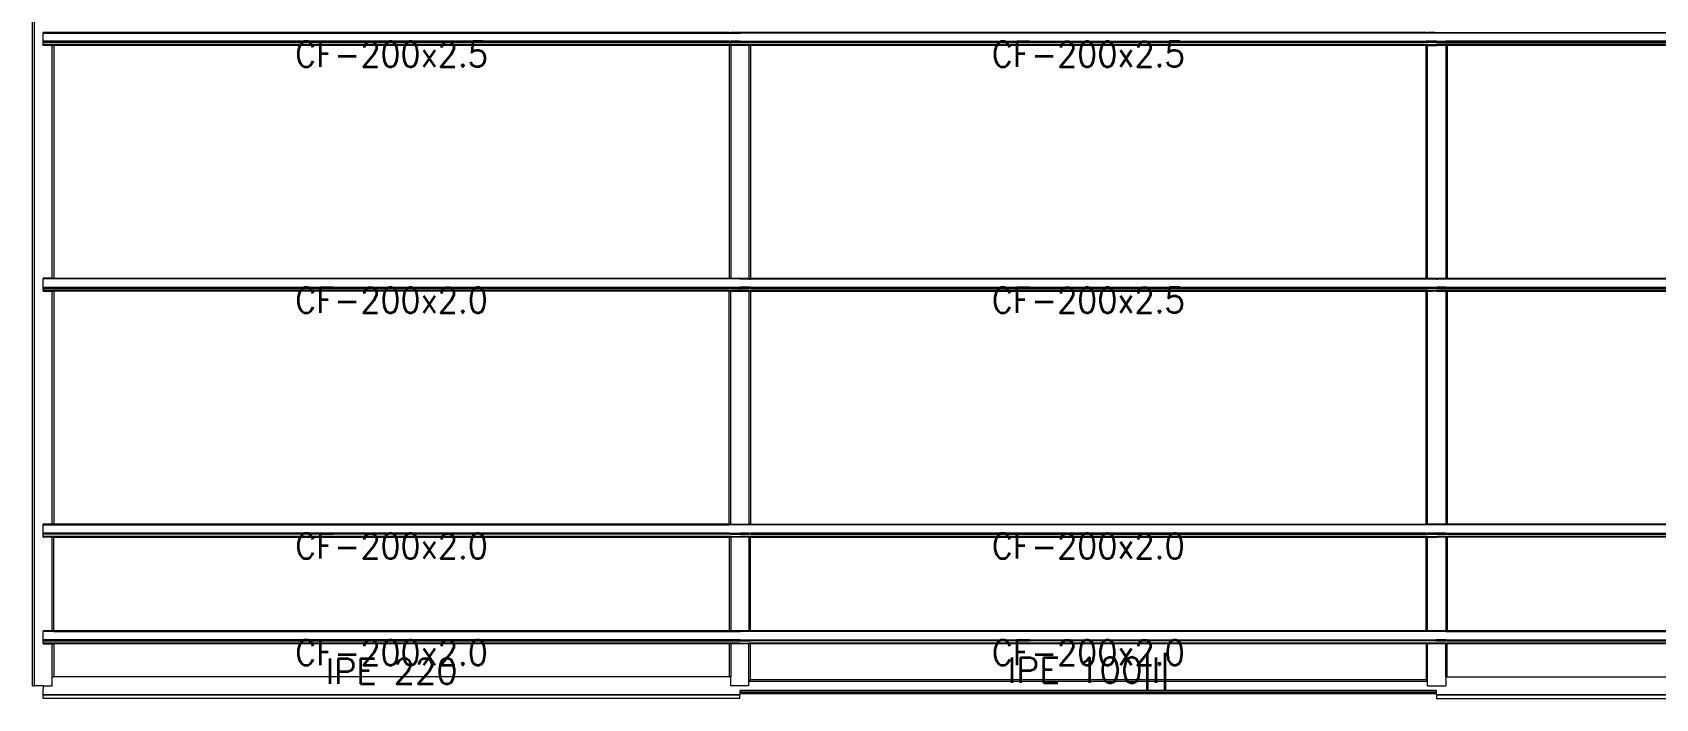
# Model space of a CAD drawing. Header units: millimetres. Extents: x 0 to 149, y -64 to 103.
# Drawn here: x 16.66 to 26.56, y 75.32 to 79.39 of the extents above; entities that cross this region are included whole.
import ezdxf
from ezdxf.enums import TextEntityAlignment as Align

# ---------------------------------------------------------------- set-up
doc = ezdxf.new("R2010")
doc.units = ezdxf.units.MM
doc.layers.add('BARRAS_DE_ACERO', color=7, linetype='Continuous', lineweight=9)
doc.layers.add('REFERENCIA_DE_LAS_BARRAS', color=2, linetype='Continuous', lineweight=9)
doc.styles.add('CYPETXT', font='romans__.ttf', dxfattribs={"height": 0.2})

msp = doc.modelspace()

# ---------------------------------------------------------------- linework, layer by layer
at = {"layer": 'BARRAS_DE_ACERO'}
for p, q in [((16.6598, 75.4017), (16.6598, 85.3521)), ((16.6698, 85.3521), (16.6698, 75.4017)), ((16.7248, 79.388), (16.7248, 79.3871)), ((16.7278, 79.388), (16.7248, 79.388)), ((16.7248, 79.3838), (16.7248, 79.3856)), ((20.9098, 79.3856), (16.7248, 79.3856)), ((16.7248, 79.334), (16.7248, 79.3838)), ((16.7248, 79.3838), (20.9098, 79.3838)), ((16.7248, 79.3321), (16.7248, 79.334)), ((20.9098, 79.334), (16.7248, 79.334)), ((20.9098, 79.3321), (16.7248, 79.3321)), ((16.7248, 79.3303), (16.7248, 79.3321)), ((16.7248, 79.3291), (16.7248, 79.3303)), ((20.9098, 79.3303), (16.7248, 79.3303)), ((16.7248, 79.3285), (16.7248, 79.3291)), ((16.7278, 79.3291), (16.7248, 79.3291)), ((16.7248, 79.327), (16.7248, 79.3285)), ((16.7248, 79.3285), (16.7278, 79.3285)), ((16.7248, 79.3142), (16.7248, 79.327)), ((16.7248, 79.327), (16.7278, 79.327)), ((16.7248, 79.3134), (16.7248, 79.3142)), ((16.7248, 79.3142), (16.7278, 79.3142)), ((16.7248, 79.3109), (16.7248, 79.3134)), ((17.6388, 79.3134), (16.7248, 79.3134)), ((16.7248, 79.3094), (16.7248, 79.3109)), ((16.7248, 79.3109), (20.9098, 79.3109)), ((16.7798, 79.3094), (16.7248, 79.3094)), ((16.7278, 79.388), (16.7798, 79.388)), ((20.9098, 79.3291), (16.7278, 79.3291)), ((16.7278, 79.3285), (20.9098, 79.3285)), ((20.9098, 79.327), (16.7278, 79.327)), ((25.1598, 79.3142), (16.7278, 79.3142)), ((20.9098, 79.388), (16.7798, 79.388)), ((16.7798, 77.8883), (16.7798, 79.3094)), ((16.7798, 79.3094), (16.7898, 79.3094)), ((25.1598, 79.3134), (17.6388, 79.3134)), ((20.9098, 79.388), (20.9198, 79.388)), ((20.9098, 79.3871), (20.9198, 79.3871)), ((20.9098, 79.3856), (20.9198, 79.3856)), ((20.9098, 79.3838), (20.9198, 79.3838)), ((20.9098, 79.334), (20.9198, 79.334)), ((20.9098, 79.3321), (20.9198, 79.3321)), ((20.9098, 79.3303), (20.9198, 79.3303)), ((20.9098, 79.3291), (20.9198, 79.3291)), ((20.9098, 79.3285), (20.9198, 79.3285)), ((20.9098, 79.327), (20.9198, 79.327)), ((25.1598, 79.3109), (20.9098, 79.3109)), ((20.9098, 79.3094), (20.9098, 77.8883)), ((20.9098, 79.3094), (20.9198, 79.3094)), ((20.9198, 79.388), (21.0204, 79.388)), ((20.9778, 79.3871), (20.9198, 79.3871)), ((20.9719, 79.3856), (20.9198, 79.3856)), ((20.9198, 79.3838), (20.9778, 79.3838)), ((20.9719, 79.334), (20.9198, 79.334)), ((20.9719, 79.3321), (20.9198, 79.3321)), ((20.9719, 79.3303), (20.9198, 79.3303)), ((20.9198, 79.3291), (20.9778, 79.3291)), ((20.9198, 79.3285), (21.0298, 79.3285)), ((25.1598, 79.327), (20.9198, 79.327)), ((20.9719, 79.3856), (20.9778, 79.3856)), ((20.9719, 79.334), (25.1598, 79.334)), ((20.9719, 79.3321), (25.1598, 79.3321)), ((20.9719, 79.3303), (25.1598, 79.3303)), ((25.1598, 79.3871), (20.9778, 79.3871)), ((25.1698, 79.3856), (20.9778, 79.3856)), ((25.2186, 79.3838), (20.9778, 79.3838)), ((25.1598, 79.3291), (20.9778, 79.3291)), ((21.0204, 79.388), (21.0298, 79.388)), ((25.1598, 79.388), (21.0298, 79.388)), ((25.1598, 79.3285), (21.0298, 79.3285)), ((21.0298, 79.3094), (21.0398, 79.3094)), ((25.1598, 79.388), (25.1616, 79.388)), ((25.1598, 79.3871), (25.1698, 79.3871)), ((25.2219, 79.334), (25.1598, 79.334)), ((25.1598, 79.3321), (25.1698, 79.3321)), ((25.1598, 79.3321), (25.1598, 79.3321)), ((25.1698, 79.3303), (25.1598, 79.3303)), ((25.1598, 79.3303), (25.1598, 79.3303)), ((25.1698, 79.3291), (25.1598, 79.3291)), ((25.1598, 79.3291), (25.1598, 79.3291)), ((25.1598, 79.3285), (25.1598, 79.3285)), ((25.1698, 79.3285), (25.1598, 79.3285)), ((25.1598, 79.327), (25.1598, 79.327)), ((25.1698, 79.327), (25.1598, 79.327)), ((25.1698, 79.3142), (25.1598, 79.3142)), ((25.2219, 79.3134), (25.1598, 79.3134)), ((25.1598, 79.3109), (25.1599, 79.3109)), ((25.1598, 77.8882), (25.1598, 79.3094)), ((25.1698, 79.3109), (25.1599, 79.3109)), ((25.1616, 79.388), (25.1698, 79.388)), ((25.2129, 79.388), (25.1698, 79.388)), ((25.1698, 79.3856), (29.4073, 79.3856)), ((25.1698, 79.3321), (25.1943, 79.3321)), ((25.1698, 79.3303), (25.1801, 79.3303)), ((25.1698, 79.3291), (25.2219, 79.3291)), ((25.1698, 79.3285), (25.2219, 79.3285)), ((25.2219, 79.327), (25.1698, 79.327)), ((25.1698, 79.3142), (25.2191, 79.3142)), ((25.1698, 79.3109), (25.2278, 79.3109)), ((25.1698, 79.3094), (25.2278, 79.3094)), ((25.2219, 79.3321), (25.1943, 79.3321)), ((25.2129, 79.388), (25.2704, 79.388)), ((29.4073, 79.3838), (25.2186, 79.3838)), ((25.2191, 79.3142), (25.2219, 79.3142)), ((25.2248, 79.334), (25.2219, 79.334)), ((25.2248, 79.3321), (25.2219, 79.3321)), ((25.2219, 79.3291), (25.2248, 79.3291)), ((25.2248, 79.3285), (25.2219, 79.3285)), ((25.2248, 79.327), (25.2219, 79.327)), ((25.2248, 79.3142), (25.2219, 79.3142)), ((25.2248, 79.3134), (25.2219, 79.3134)), ((25.2248, 79.334), (25.2798, 79.334)), ((25.2248, 79.3321), (25.2278, 79.3321)), ((25.2248, 79.3303), (25.2278, 79.3303)), ((25.2248, 79.3291), (25.2278, 79.3291)), ((25.2248, 79.3285), (25.2278, 79.3285)), ((25.2248, 79.327), (25.2278, 79.327)), ((25.2248, 79.3142), (25.2278, 79.3142)), ((25.2248, 79.3134), (25.2278, 79.3134)), ((25.2798, 79.3321), (25.2278, 79.3321)), ((25.2798, 79.3303), (25.2278, 79.3303)), ((25.2798, 79.3291), (25.2278, 79.3291)), ((25.2278, 79.3285), (25.2798, 79.3285)), ((25.2278, 79.327), (33.7258, 79.327)), ((25.239, 79.3142), (25.2278, 79.3142)), ((25.2367, 79.3134), (25.2278, 79.3134)), ((25.2278, 79.3109), (25.2798, 79.3109)), ((25.2798, 79.3094), (25.2278, 79.3094)), ((29.4562, 79.3134), (25.2367, 79.3134)), ((29.4073, 79.3142), (25.239, 79.3142)), ((29.4073, 79.334), (25.2798, 79.334)), ((25.2798, 79.3321), (25.2898, 79.3321)), ((25.2798, 79.3303), (25.2898, 79.3303)), ((25.2798, 79.3291), (25.2898, 79.3291)), ((25.2798, 79.3285), (25.2898, 79.3285)), ((29.4073, 79.3109), (25.2798, 79.3109)), ((25.2898, 79.3094), (25.2798, 79.3094)), ((29.4073, 79.3321), (25.2898, 79.3321)), ((29.4073, 79.3303), (25.2898, 79.3303)), ((29.4274, 79.3291), (25.2898, 79.3291)), ((29.4781, 79.3285), (25.2898, 79.3285)), ((16.7248, 77.8881), (16.7248, 77.8873)), ((16.7278, 77.8881), (16.7248, 77.8881)), ((16.7248, 77.8873), (16.7248, 77.8859)), ((16.7278, 77.8873), (16.7248, 77.8873)), ((16.7248, 77.8859), (16.7278, 77.8859)), ((16.7248, 77.8842), (16.7248, 77.8859)), ((16.7248, 77.8335), (16.7248, 77.8842)), ((16.7248, 77.8842), (16.7278, 77.8842)), ((16.7248, 77.8335), (16.7278, 77.8335)), ((16.7248, 77.8317), (16.7248, 77.8335)), ((16.7248, 77.8302), (16.7248, 77.8317)), ((16.7248, 77.8317), (16.7278, 77.8317)), ((16.7248, 77.8302), (16.7278, 77.8302)), ((16.7248, 77.8291), (16.7248, 77.8302)), ((16.7248, 77.8286), (16.7248, 77.8291)), ((16.7248, 77.8291), (16.7278, 77.8291)), ((16.7248, 77.827), (16.7248, 77.8286)), ((16.7248, 77.8286), (16.7278, 77.8286)), ((16.7248, 77.8136), (16.7248, 77.827)), ((16.7248, 77.827), (16.7278, 77.827)), ((16.7798, 77.8883), (16.7278, 77.8883)), ((16.7278, 77.8881), (20.9719, 77.8881)), ((16.7278, 77.8873), (16.7898, 77.8873)), ((20.9698, 77.8859), (16.7278, 77.8859)), ((20.9719, 77.8842), (16.7278, 77.8842)), ((16.7278, 77.8335), (20.9719, 77.8335)), ((16.7278, 77.8302), (20.9198, 77.8302)), ((16.7278, 77.8291), (20.9719, 77.8291)), ((16.7278, 77.8286), (17.7873, 77.8286)), ((16.7278, 77.827), (20.9098, 77.827)), ((16.7798, 77.8883), (16.7898, 77.8883)), ((16.7898, 77.8883), (20.9098, 77.8883)), ((16.7898, 77.8873), (20.9711, 77.8873)), ((17.7873, 77.8286), (20.9719, 77.8286)), ((20.9198, 77.827), (20.9098, 77.827)), ((20.9198, 77.8883), (20.9719, 77.8883)), ((20.9748, 77.8302), (20.9198, 77.8302)), ((20.9198, 77.827), (20.9719, 77.827)), ((20.9719, 77.8859), (20.9698, 77.8859)), ((20.9719, 77.8873), (20.9711, 77.8873)), ((20.9748, 77.8883), (20.9719, 77.8883)), ((20.9748, 77.8881), (20.9719, 77.8881)), ((20.9719, 77.8859), (20.9748, 77.8859)), ((20.9748, 77.8842), (20.9719, 77.8842)), ((20.9719, 77.8335), (20.9748, 77.8335)), ((20.9719, 77.8291), (20.9748, 77.8291)), ((20.9719, 77.8286), (20.9748, 77.8286)), ((20.9748, 77.827), (20.9719, 77.827)), ((21.0298, 77.8882), (20.9748, 77.8882)), ((20.9748, 77.8881), (20.9748, 77.888)), ((20.9748, 77.8873), (20.9748, 77.8871)), ((20.9748, 77.8871), (20.9748, 77.8859)), ((20.9748, 77.8871), (21.0298, 77.8871)), ((20.9748, 77.8859), (20.9748, 77.8856)), ((20.9748, 77.8838), (20.9748, 77.8842)), ((21.0298, 77.8838), (20.9748, 77.8838)), ((20.9748, 77.8335), (20.9748, 77.8321)), ((20.9748, 77.8303), (20.9748, 77.8317)), ((21.0298, 77.8303), (20.9748, 77.8303)), ((20.9748, 77.8302), (20.9748, 77.8303)), ((20.9748, 77.8291), (20.9748, 77.8302)), ((21.0298, 77.8291), (20.9748, 77.8291)), ((20.9748, 77.8291), (20.9748, 77.8286)), ((20.9748, 77.8291), (20.9748, 77.8291)), ((20.9748, 77.8285), (20.9749, 77.8285)), ((20.9748, 77.827), (21.0298, 77.827)), ((21.0298, 77.8871), (21.0398, 77.8871)), ((21.0298, 77.8856), (21.0398, 77.8856)), ((21.0298, 77.8838), (21.0398, 77.8838)), ((21.0398, 77.834), (21.0298, 77.834)), ((21.0298, 77.8321), (21.0398, 77.8321)), ((21.0298, 77.8303), (21.0398, 77.8303)), ((21.0298, 77.8291), (21.0398, 77.8291)), ((21.0298, 77.827), (21.0398, 77.827)), ((21.0398, 77.8882), (25.1598, 77.8882)), ((25.2129, 77.888), (21.0398, 77.888)), ((21.0398, 77.8871), (25.2278, 77.8871)), ((21.0398, 77.8856), (25.2278, 77.8856)), ((25.2219, 77.8838), (21.0398, 77.8838)), ((21.0398, 77.834), (25.2219, 77.834)), ((22.8968, 77.8321), (21.0398, 77.8321)), ((21.0398, 77.8303), (25.1709, 77.8303)), ((25.2054, 77.8291), (21.0398, 77.8291)), ((21.0398, 77.827), (25.1598, 77.827)), ((21.0582, 77.8285), (25.2219, 77.8285)), ((25.1598, 77.8882), (25.1698, 77.8882)), ((25.1598, 77.827), (25.2219, 77.827)), ((25.1698, 77.8882), (25.2278, 77.8882)), ((25.2219, 77.8303), (25.1709, 77.8303)), ((25.2219, 77.8291), (25.2054, 77.8291)), ((25.2278, 77.888), (25.2129, 77.888)), ((25.2219, 77.8838), (25.2278, 77.8838)), ((25.2219, 77.834), (25.2248, 77.834)), ((25.2219, 77.8303), (25.2248, 77.8303)), ((25.2219, 77.8291), (25.2248, 77.8291)), ((25.2219, 77.8285), (25.2248, 77.8285)), ((25.2229, 77.827), (25.2219, 77.827)), ((25.2278, 77.827), (25.2229, 77.827)), ((25.2248, 77.834), (25.2278, 77.834)), ((25.2248, 77.8321), (25.2278, 77.8321)), ((25.2248, 77.8303), (25.2278, 77.8303)), ((25.2248, 77.8291), (25.2278, 77.8291)), ((25.2278, 77.8285), (25.2248, 77.8285)), ((25.2798, 77.8882), (25.2278, 77.8882)), ((29.4703, 77.888), (25.2278, 77.888)), ((25.2278, 77.8871), (29.4692, 77.8871)), ((29.434, 77.8856), (25.2278, 77.8856)), ((29.4715, 77.8838), (25.2278, 77.8838)), ((25.2798, 77.834), (25.2278, 77.834)), ((25.2798, 77.8321), (25.2278, 77.8321)), ((25.2278, 77.8303), (25.2798, 77.8303)), ((29.4086, 77.8291), (25.2278, 77.8291)), ((25.2278, 77.827), (29.4093, 77.827)), ((25.2798, 77.834), (29.4748, 77.834)), ((25.2798, 77.8321), (25.2898, 77.8321)), ((25.2798, 77.8303), (33.7248, 77.8303)), ((25.2898, 77.8882), (29.4073, 77.8882)), ((29.4781, 77.8321), (25.2898, 77.8321)), ((16.7278, 77.8109), (16.7248, 77.8109)), ((16.7248, 77.8094), (16.7798, 77.8094)), ((20.9719, 77.8136), (16.7278, 77.8136)), ((16.7278, 77.8129), (20.9198, 77.8129)), ((20.9098, 77.8109), (16.7278, 77.8109)), ((16.7898, 77.8094), (16.7798, 77.8094)), ((20.9198, 77.8109), (20.9098, 77.8109)), ((20.9098, 77.8094), (20.9198, 77.8094)), ((20.965, 77.8129), (20.9198, 77.8129)), ((20.9198, 77.8109), (20.9719, 77.8109)), ((20.9198, 76.3883), (20.9198, 77.8094)), ((20.9198, 77.8094), (20.9719, 77.8094)), ((20.9719, 77.8129), (20.965, 77.8129)), ((20.9719, 77.8136), (20.9748, 77.8136)), ((20.9748, 77.8129), (20.9719, 77.8129)), ((20.9748, 77.8094), (20.9719, 77.8094)), ((20.9748, 77.8142), (20.9748, 77.8136)), ((20.9748, 77.8142), (21.0298, 77.8142)), ((20.9748, 77.8136), (20.9748, 77.8134)), ((20.9748, 77.8129), (20.9748, 77.8134)), ((21.0298, 77.8134), (20.9748, 77.8134)), ((20.9748, 77.8109), (20.9748, 77.8109)), ((20.9748, 77.8109), (20.9778, 77.8109)), ((20.9773, 77.8094), (21.0298, 77.8094)), ((21.0298, 77.8109), (20.9778, 77.8109)), ((21.0298, 77.8142), (21.0398, 77.8142)), ((21.0298, 77.8134), (21.0398, 77.8134)), ((21.0398, 77.8109), (21.0298, 77.8109)), ((21.0298, 77.8094), (21.0298, 76.3883)), ((21.0398, 77.8094), (21.0298, 77.8094)), ((21.0398, 77.8142), (25.2219, 77.8142)), ((25.1698, 77.8134), (21.0398, 77.8134)), ((21.0398, 77.8109), (25.1598, 77.8109)), ((21.0398, 77.8094), (25.1598, 77.8094)), ((21.0398, 77.8094), (21.0398, 76.3883)), ((25.1698, 77.8109), (25.1598, 77.8109)), ((25.1598, 76.3883), (25.1598, 77.8094)), ((25.1698, 77.8134), (25.2219, 77.8134)), ((25.1698, 77.8109), (25.2022, 77.8109)), ((25.2219, 77.8094), (25.1698, 77.8094)), ((25.2219, 77.8109), (25.2022, 77.8109)), ((29.4715, 77.8142), (25.2219, 77.8142)), ((25.2219, 77.8134), (25.2798, 77.8134)), ((25.2219, 77.8109), (29.4073, 77.8109)), ((25.2798, 77.8094), (25.2219, 77.8094)), ((29.4219, 77.8134), (25.2798, 77.8134)), ((25.2798, 77.8094), (25.2898, 77.8094)), ((16.7248, 76.3881), (16.7248, 76.3883)), ((16.7248, 76.3873), (16.7248, 76.3881)), ((16.7798, 76.3881), (16.7248, 76.3881)), ((16.7248, 76.3873), (16.7898, 76.3873)), ((16.7248, 76.3859), (16.7248, 76.3873)), ((16.7248, 76.3859), (20.9136, 76.3859)), ((16.7248, 76.3842), (16.7248, 76.3859)), ((16.7248, 76.3842), (16.7278, 76.3842)), ((16.7248, 76.3335), (16.7248, 76.3842)), ((16.7248, 76.3317), (16.7248, 76.3335)), ((16.7278, 76.3335), (16.7248, 76.3335)), ((16.7248, 76.3302), (16.7248, 76.3317)), ((16.7257, 76.3317), (16.7248, 76.3317)), ((16.7248, 76.3302), (16.7248, 76.3291)), ((16.7264, 76.3302), (16.7248, 76.3302)), ((16.7278, 76.3302), (16.7264, 76.3302)), ((16.7278, 76.3842), (20.9098, 76.3842)), ((20.9098, 76.3335), (16.7278, 76.3335)), ((20.9098, 76.3317), (16.7278, 76.3317)), ((20.9098, 76.3302), (16.7278, 76.3302)), ((16.7798, 76.3883), (16.7898, 76.3883)), ((20.9198, 76.3881), (16.7798, 76.3881)), ((16.7898, 76.3883), (20.9098, 76.3883)), ((16.7898, 76.3873), (20.9136, 76.3873)), ((25.2898, 76.3842), (20.9098, 76.3842)), ((20.9098, 76.3335), (20.9198, 76.3335)), ((20.9198, 76.3317), (20.9098, 76.3317)), ((20.9198, 76.3302), (20.9098, 76.3302)), ((20.9136, 76.3873), (25.2898, 76.3873)), ((20.9198, 76.3883), (21.0298, 76.3883)), ((20.9198, 76.3881), (21.0398, 76.3881)), ((20.9198, 76.3335), (20.9778, 76.3335)), ((20.9198, 76.3317), (20.9778, 76.3317)), ((21.0298, 76.3335), (20.9778, 76.3335)), ((20.9778, 76.3317), (21.0298, 76.3317)), ((21.0398, 76.3883), (21.0298, 76.3883)), ((21.0298, 76.3335), (21.0398, 76.3335)), ((21.0298, 76.3317), (21.0398, 76.3317)), ((21.0398, 76.3302), (21.0298, 76.3302)), ((21.0398, 76.3883), (25.1598, 76.3883)), ((21.0398, 76.3881), (25.1698, 76.3881)), ((25.1598, 76.3335), (21.0398, 76.3335)), ((25.1598, 76.3317), (21.0398, 76.3317)), ((21.0398, 76.3302), (25.1598, 76.3302)), ((25.1698, 76.3883), (25.1598, 76.3883)), ((25.1598, 76.3335), (25.1698, 76.3335)), ((25.1598, 76.3302), (25.1698, 76.3302)), ((25.2798, 76.3883), (25.1698, 76.3883)), ((25.2798, 76.3335), (25.1698, 76.3335)), ((25.1698, 76.3302), (25.2798, 76.3302)), ((29.4781, 76.3881), (25.2798, 76.3881)), ((25.2798, 76.3335), (29.4073, 76.3335)), ((25.2798, 76.3302), (25.2898, 76.3302)), ((25.2898, 76.3883), (29.4073, 76.3883)), ((29.4781, 76.3873), (25.2898, 76.3873)), ((29.4781, 76.3842), (25.2898, 76.3842)), ((25.2898, 76.3317), (29.4073, 76.3317)), ((29.4073, 76.3302), (25.2898, 76.3302)), ((16.7248, 76.3286), (16.7248, 76.3291)), ((16.7248, 76.3291), (16.7278, 76.3291)), ((16.7248, 76.3286), (16.7278, 76.3286)), ((16.7248, 76.327), (16.7248, 76.3286)), ((16.7248, 76.3136), (16.7248, 76.327)), ((16.7248, 76.327), (16.7278, 76.327)), ((16.7248, 76.3136), (16.7278, 76.3136)), ((16.7248, 76.3129), (16.7248, 76.3136)), ((16.7248, 76.3109), (16.7248, 76.3129)), ((16.7248, 76.3129), (16.7278, 76.3129)), ((16.7248, 76.3109), (16.7278, 76.3109)), ((16.7248, 76.3094), (16.7248, 76.3109)), ((16.7248, 76.3094), (16.7278, 76.3094)), ((20.9098, 76.3291), (16.7278, 76.3291)), ((20.9098, 76.3286), (16.7278, 76.3286)), ((20.9098, 76.327), (16.7278, 76.327)), ((16.7278, 76.3136), (20.9098, 76.3136)), ((20.9098, 76.3129), (16.7278, 76.3129)), ((20.9098, 76.3109), (16.7278, 76.3109)), ((16.7898, 76.3094), (20.9098, 76.3094)), ((20.9198, 76.3291), (20.9098, 76.3291)), ((20.9198, 76.3286), (20.9098, 76.3286)), ((20.9198, 76.327), (20.9098, 76.327)), ((20.9198, 76.3136), (20.9098, 76.3136)), ((20.9198, 76.3129), (20.9098, 76.3129)), ((20.9098, 76.3109), (20.9198, 76.3109)), ((20.9098, 76.3094), (20.9198, 76.3094)), ((20.9198, 76.3291), (20.9778, 76.3291)), ((20.9198, 76.327), (20.9778, 76.327)), ((20.9198, 76.3136), (20.9778, 76.3136)), ((20.9198, 76.3129), (20.9778, 76.3129)), ((20.9778, 76.3109), (20.9198, 76.3109)), ((21.0298, 76.3094), (20.9719, 76.3094)), ((20.9778, 76.3291), (21.0298, 76.3291)), ((20.9778, 76.327), (21.0298, 76.327)), ((21.0298, 76.3136), (20.9778, 76.3136)), ((21.0298, 76.3129), (20.9778, 76.3129)), ((20.9778, 76.3109), (20.9974, 76.3109)), ((21.0298, 76.3109), (20.9974, 76.3109)), ((21.0398, 76.3291), (21.0298, 76.3291)), ((21.0398, 76.3286), (21.0298, 76.3286)), ((21.0398, 76.327), (21.0298, 76.327)), ((21.0398, 76.3129), (21.0298, 76.3129)), ((21.0398, 76.3109), (21.0298, 76.3109)), ((21.0298, 76.3094), (21.0398, 76.3094)), ((25.1598, 76.3291), (21.0398, 76.3291)), ((25.1598, 76.3286), (21.0398, 76.3286)), ((21.0398, 76.327), (25.1598, 76.327)), ((21.0398, 76.3129), (25.1598, 76.3129)), ((25.1598, 76.3109), (21.0398, 76.3109)), ((21.0398, 76.3094), (25.1598, 76.3094)), ((25.1598, 76.3291), (25.1698, 76.3291)), ((25.1698, 76.3286), (25.1598, 76.3286)), ((25.1698, 76.327), (25.1598, 76.327)), ((25.1698, 76.3129), (25.1598, 76.3129)), ((25.1598, 76.3109), (25.1698, 76.3109)), ((25.1598, 75.7379), (25.1598, 76.3094)), ((25.1698, 76.3291), (25.2278, 76.3291)), ((25.2278, 76.3286), (25.1698, 76.3286)), ((25.1698, 76.327), (25.2798, 76.327)), ((25.1698, 76.3136), (25.2278, 76.3136)), ((25.1698, 76.3129), (25.2798, 76.3129)), ((25.1698, 76.3109), (25.2798, 76.3109)), ((25.1698, 76.3094), (25.2278, 76.3094)), ((25.2798, 76.3291), (25.2278, 76.3291)), ((25.2278, 76.3286), (25.2798, 76.3286)), ((25.2798, 76.3136), (25.2278, 76.3136)), ((25.2798, 76.3094), (25.2278, 76.3094)), ((25.2898, 76.3291), (25.2798, 76.3291)), ((25.2798, 76.3286), (25.2898, 76.3286)), ((25.2798, 76.327), (25.2898, 76.327)), ((25.2798, 76.3136), (25.2898, 76.3136)), ((25.2798, 76.3129), (25.2898, 76.3129)), ((25.2851, 76.3109), (25.2798, 76.3109)), ((25.2898, 76.3094), (25.2798, 76.3094)), ((25.2898, 76.3109), (25.2851, 76.3109)), ((25.2898, 76.3291), (29.4278, 76.3291)), ((25.2898, 76.3286), (29.4073, 76.3286)), ((29.4073, 76.327), (25.2898, 76.327)), ((29.4684, 76.3136), (25.2898, 76.3136)), ((29.4073, 76.3129), (25.2898, 76.3129)), ((25.2898, 76.3109), (29.4715, 76.3109)), ((16.7248, 75.7377), (16.7248, 75.7379)), ((16.7248, 75.7379), (16.7798, 75.7379)), ((16.7798, 75.7377), (16.7248, 75.7377)), ((16.7248, 75.7369), (16.7248, 75.7377)), ((16.7248, 75.7355), (16.7248, 75.7369)), ((16.7798, 75.7369), (16.7248, 75.7369)), ((16.7798, 75.7355), (16.7248, 75.7355)), ((16.7248, 75.7339), (16.7248, 75.7355)), ((16.7898, 75.7377), (16.7798, 75.7377)), ((16.7898, 75.7355), (16.7798, 75.7355)), ((20.9198, 75.7377), (16.7898, 75.7377)), ((16.7898, 75.7355), (20.9778, 75.7355)), ((20.9198, 75.7379), (20.9778, 75.7379)), ((20.9629, 75.7377), (20.9198, 75.7377)), ((20.9466, 75.7369), (20.9778, 75.7369)), ((20.9778, 75.7377), (20.9629, 75.7377)), ((21.0298, 75.7379), (20.9778, 75.7379)), ((20.9778, 75.7377), (20.9818, 75.7377)), ((20.9778, 75.7369), (20.9818, 75.7369)), ((20.9778, 75.7355), (20.9818, 75.7355)), ((20.9867, 75.7377), (20.9818, 75.7377)), ((20.9848, 75.7369), (20.9818, 75.7369)), ((20.9818, 75.7355), (20.9918, 75.7355)), ((21, 75.7369), (20.9848, 75.7369)), ((25.1598, 75.7377), (20.9867, 75.7377)), ((20.9918, 75.7355), (25.2798, 75.7355)), ((21, 75.7369), (21.003, 75.7369)), ((21.003, 75.7369), (25.2898, 75.7369)), ((25.1598, 75.7379), (21.0398, 75.7379)), ((25.1698, 75.7379), (25.1598, 75.7379)), ((25.1598, 75.7377), (25.1615, 75.7377)), ((25.1698, 75.7377), (25.1615, 75.7377)), ((25.1698, 75.7379), (25.2798, 75.7379)), ((25.2798, 75.7377), (25.1698, 75.7377)), ((25.2798, 75.7377), (25.2898, 75.7377)), ((25.2798, 75.7355), (25.2898, 75.7355)), ((29.4073, 75.7379), (25.2898, 75.7379)), ((25.2898, 75.7369), (29.4073, 75.7369)), ((25.2898, 75.7355), (29.4073, 75.7355)), ((16.7248, 75.6831), (16.7248, 75.7339)), ((16.7798, 75.7339), (16.7248, 75.7339)), ((16.7798, 75.6831), (16.7248, 75.6831)), ((16.7248, 75.6814), (16.7798, 75.6814)), ((16.7248, 75.6787), (16.7248, 75.6798)), ((16.7248, 75.6798), (16.7798, 75.6798)), ((16.7798, 75.6787), (16.7248, 75.6787)), ((16.7248, 75.6782), (16.7248, 75.6787)), ((16.7248, 75.6766), (21.0298, 75.6766)), ((16.7248, 75.6632), (16.7248, 75.6766)), ((16.7248, 75.6625), (16.7248, 75.6632)), ((16.7248, 75.6632), (20.9719, 75.6632)), ((20.9273, 75.6625), (16.7248, 75.6625)), ((16.7248, 75.6605), (16.7248, 75.6625)), ((16.7248, 75.6605), (20.949, 75.6605)), ((16.7248, 75.6605), (16.7248, 75.659)), ((16.7248, 75.659), (16.7798, 75.659)), ((16.7898, 75.7339), (16.7798, 75.7339)), ((16.7898, 75.6831), (16.7798, 75.6831)), ((16.7898, 75.6814), (16.7798, 75.6814)), ((16.7898, 75.6798), (16.7798, 75.6798)), ((16.7798, 75.6787), (16.7898, 75.6787)), ((16.7798, 75.6782), (16.7898, 75.6782)), ((16.7798, 75.659), (16.7898, 75.659)), ((16.7798, 75.4565), (16.7798, 75.659)), ((16.7898, 75.7339), (20.9778, 75.7339)), ((20.9748, 75.6831), (16.7898, 75.6831)), ((16.7898, 75.6814), (18.9786, 75.6814)), ((16.7898, 75.6798), (20.9799, 75.6798)), ((16.7898, 75.6787), (20.9723, 75.6787)), ((17.7719, 75.6782), (16.7898, 75.6782)), ((21.0298, 75.6782), (17.7719, 75.6782)), ((20.9531, 75.6814), (18.9786, 75.6814)), ((20.9719, 75.6625), (20.9273, 75.6625)), ((20.9531, 75.6814), (25.2248, 75.6814)), ((20.9719, 75.6632), (21.0298, 75.6632)), ((20.9735, 75.6625), (20.9719, 75.6625)), ((20.9719, 75.6625), (20.9719, 75.6625)), ((20.9726, 75.6605), (20.9719, 75.6605)), ((21.0298, 75.659), (20.9719, 75.659)), ((20.9723, 75.6787), (20.9748, 75.6787)), ((20.9726, 75.6605), (21.0298, 75.6605)), ((20.9735, 75.6625), (20.9778, 75.6625)), ((20.9748, 75.6831), (25.2219, 75.6831)), ((21.0298, 75.6787), (20.9748, 75.6787)), ((25.2798, 75.7339), (20.9778, 75.7339)), ((20.9778, 75.6625), (21.0298, 75.6625)), ((20.9799, 75.6798), (25.2798, 75.6798)), ((21.0298, 75.6787), (21.0398, 75.6787)), ((22.0219, 75.6782), (21.0298, 75.6782)), ((21.0298, 75.6766), (21.0398, 75.6766)), ((21.0298, 75.6632), (21.0398, 75.6632)), ((21.0398, 75.6625), (21.0298, 75.6625)), ((21.0298, 75.6605), (21.0398, 75.6605)), ((21.0298, 75.4361), (21.0298, 75.659)), ((25.2798, 75.6787), (21.0398, 75.6787)), ((25.2219, 75.6766), (21.0398, 75.6766)), ((25.1598, 75.6632), (21.0398, 75.6632)), ((21.0398, 75.6625), (25.1598, 75.6625)), ((21.0398, 75.6605), (25.1598, 75.6605)), ((25.1598, 75.659), (21.0398, 75.659)), ((22.0219, 75.6782), (25.1698, 75.6782)), ((25.1598, 75.6632), (25.2219, 75.6632)), ((25.16, 75.6625), (25.1598, 75.6625)), ((25.1698, 75.6605), (25.1598, 75.6605)), ((25.2278, 75.6625), (25.16, 75.6625)), ((25.2798, 75.6782), (25.1698, 75.6782)), ((25.2798, 75.659), (25.1698, 75.659)), ((25.2248, 75.6831), (25.2219, 75.6831)), ((25.2246, 75.6766), (25.2219, 75.6766)), ((25.2219, 75.6632), (25.2278, 75.6632)), ((25.2246, 75.6766), (25.2798, 75.6766)), ((25.2798, 75.6831), (25.2248, 75.6831)), ((25.2798, 75.6814), (25.2248, 75.6814)), ((29.5423, 75.6632), (25.2278, 75.6632)), ((33.7215, 75.6625), (25.2278, 75.6625)), ((25.2798, 75.6831), (25.2898, 75.6831)), ((25.2798, 75.6798), (25.2898, 75.6798)), ((25.2798, 75.6787), (25.2898, 75.6787)), ((25.2898, 75.6782), (25.2798, 75.6782)), ((25.2898, 75.6766), (25.2798, 75.6766)), ((25.2798, 75.659), (25.2898, 75.659)), ((25.2798, 75.4565), (25.2798, 75.659)), ((25.2898, 75.6831), (29.4073, 75.6831)), ((29.4073, 75.6798), (25.2898, 75.6798)), ((29.4274, 75.6787), (25.2898, 75.6787)), ((26.2719, 75.6782), (25.2898, 75.6782)), ((25.2898, 75.6766), (29.5423, 75.6766)), ((25.2898, 75.4565), (25.2898, 75.659)), ((29.4073, 75.659), (25.2898, 75.659)), ((16.7798, 75.4565), (16.7898, 75.4565)), ((20.9098, 75.4565), (16.7898, 75.4565)), ((20.9198, 75.4565), (20.9098, 75.4565)), ((20.9198, 75.4017), (20.9198, 75.4565)), ((21.0398, 75.4385), (21.0398, 75.4361)), ((25.1598, 75.4385), (21.0398, 75.4385)), ((25.2798, 75.4565), (25.2798, 75.4017)), ((25.2798, 75.4565), (25.2898, 75.4565)), ((25.2898, 75.4565), (29.4073, 75.4565)), ((16.6598, 75.4017), (16.6698, 75.4017)), ((16.7248, 75.4017), (16.6698, 75.4017)), ((16.7248, 75.4017), (16.7248, 75.3835)), ((16.7248, 75.347), (16.7248, 75.3835)), ((20.9748, 75.347), (16.7248, 75.347)), ((21.0298, 75.4017), (20.9198, 75.4017)), ((20.9748, 75.3744), (20.9748, 75.3738)), ((25.2248, 75.3744), (20.9748, 75.3744)), ((20.9748, 75.3738), (25.2248, 75.3738)), ((20.9748, 75.3638), (20.9748, 75.3549)), ((20.9748, 75.3549), (25.2248, 75.3549)), ((20.9748, 75.3549), (20.9748, 75.347)), ((20.9748, 75.3461), (20.9748, 75.347)), ((21.0398, 75.4361), (21.0298, 75.4361)), ((25.1698, 75.4291), (21.0298, 75.4291)), ((25.1698, 75.4017), (25.1698, 75.4291)), ((25.1698, 75.4017), (25.2798, 75.4017)), ((25.2248, 75.3738), (25.2248, 75.3744)), ((25.2248, 75.3638), (25.2248, 75.3738)), ((25.2248, 75.3549), (25.2248, 75.3638)), ((25.2248, 75.347), (25.2248, 75.3549)), ((20.9748, 75.3258), (16.7248, 75.3258)), ((20.9748, 75.3249), (16.7248, 75.3249)), ((20.9748, 75.3249), (20.9748, 75.3258)), ((25.2248, 75.3258), (25.2248, 75.3249)), ((25.2248, 75.3249), (37.9748, 75.3249))]:
    msp.add_line(p, q, dxfattribs=at)
for points in [[(16.7248, 79.388), (16.7248, 79.3882), (16.7278, 79.3882)], [(20.9098, 79.3871), (16.7278, 79.3871), (16.7248, 79.3871), (16.7248, 79.3856)], [(20.9098, 79.3094), (16.7898, 79.3094), (16.7898, 77.8883)], [(20.9198, 79.3094), (20.9198, 77.8883), (20.9098, 77.8883)], [(21.0298, 79.3094), (20.9778, 79.3094), (20.9198, 79.3094)], [(21.0298, 79.3094), (21.0298, 77.8882), (21.0398, 77.8882)], [(25.1598, 79.3094), (21.0398, 79.3094), (21.0398, 77.8882)], [(25.1698, 77.8882), (25.1698, 79.3094), (25.1598, 79.3094)], [(25.1698, 79.3871), (25.2219, 79.3871), (29.4073, 79.3871)], [(25.2248, 79.3303), (25.2219, 79.3303), (25.1801, 79.3303)], [(25.2704, 79.388), (25.2798, 79.388), (29.4073, 79.388)], [(25.2798, 79.3094), (25.2798, 77.8882), (25.2898, 77.8882)], [(29.4073, 79.3094), (25.2898, 79.3094), (25.2898, 77.8882)], [(16.7278, 77.8883), (16.7248, 77.8883), (16.7248, 77.8881)], [(16.7278, 77.8317), (18.9786, 77.8317), (20.9748, 77.8317)], [(20.9719, 77.8873), (20.9748, 77.8873), (20.9748, 77.888)], [(20.9748, 77.8883), (20.9748, 77.8882), (20.9748, 77.8881)], [(20.9748, 77.888), (21.0298, 77.888), (21.0398, 77.888)], [(21.0298, 77.8856), (20.9748, 77.8856), (20.9748, 77.8842)], [(21.0298, 77.834), (20.9748, 77.834), (20.9748, 77.8335)], [(21.0298, 77.8321), (20.9748, 77.8321), (20.9748, 77.8317)], [(20.9748, 77.8286), (20.9748, 77.8285), (20.9748, 77.827)], [(20.9748, 77.827), (20.9748, 77.827), (20.9748, 77.8142)], [(20.9749, 77.8285), (21.0298, 77.8285), (21.0398, 77.8285), (21.0582, 77.8285)], [(22.8968, 77.8321), (25.2219, 77.8321), (25.2248, 77.8321)], [(25.2278, 77.8285), (26.3951, 77.8285), (29.4073, 77.8285)], [(16.7278, 77.8136), (16.7248, 77.8136), (16.7248, 77.8129)], [(16.7278, 77.8129), (16.7248, 77.8129), (16.7248, 77.8109), (16.7248, 77.8094)], [(16.7248, 76.3883), (16.7798, 76.3883), (16.7798, 77.8094)], [(20.9098, 77.8094), (16.7898, 77.8094), (16.7898, 76.3883)], [(20.9198, 76.3883), (20.9098, 76.3883), (20.9098, 77.8094)], [(20.9748, 77.8094), (20.9748, 77.8109), (20.9719, 77.8109)], [(20.9748, 77.8094), (20.9748, 77.8094), (20.9773, 77.8094)], [(25.1698, 76.3883), (25.1698, 77.8094), (25.1598, 77.8094)], [(25.2798, 77.8094), (25.2798, 76.3883), (25.2898, 76.3883)], [(29.4073, 77.8094), (25.2898, 77.8094), (25.2898, 76.3883)], [(16.7257, 76.3317), (16.7263, 76.3317), (16.7278, 76.3317)], [(29.4781, 76.3859), (25.2798, 76.3859), (20.9136, 76.3859)], [(20.9198, 76.3302), (20.9778, 76.3302), (21.0298, 76.3302)], [(25.1598, 76.3317), (25.1698, 76.3317), (25.2798, 76.3317), (25.2898, 76.3317)], [(25.2798, 76.3881), (25.2129, 76.3881), (25.1698, 76.3881)], [(20.9098, 75.7379), (16.7898, 75.7379), (16.7798, 75.7379), (16.7798, 76.3094), (16.7278, 76.3094)], [(16.7898, 75.7379), (16.7898, 76.3094), (16.7798, 76.3094)], [(20.9098, 76.3094), (20.9098, 75.7379), (20.9198, 75.7379)], [(20.9198, 76.3286), (20.9778, 76.3286), (21.0298, 76.3286)], [(20.9719, 76.3094), (20.9198, 76.3094), (20.9198, 75.7379)], [(25.1698, 76.3136), (25.1598, 76.3136), (21.0398, 76.3136), (21.0298, 76.3136)], [(21.0298, 76.3094), (21.0298, 75.7379), (21.0398, 75.7379), (21.0398, 76.3094)], [(25.1698, 75.7379), (25.1698, 76.3094), (25.1598, 76.3094)], [(25.2798, 76.3094), (25.2798, 75.7379), (25.2898, 75.7379)], [(29.4073, 76.3094), (25.2898, 76.3094), (25.2898, 75.7379)], [(20.9466, 75.7369), (16.7898, 75.7369), (16.7798, 75.7369)], [(33.7215, 75.7377), (29.4073, 75.7377), (25.2898, 75.7377)], [(16.7248, 75.6798), (16.7248, 75.6814), (16.7248, 75.6831)], [(16.7798, 75.6782), (16.7248, 75.6782), (16.7248, 75.6766)], [(20.9098, 75.659), (16.7898, 75.659), (16.7898, 75.4565)], [(20.9198, 75.659), (20.9098, 75.659), (20.9098, 75.4565)], [(20.9719, 75.659), (20.9198, 75.659), (20.9198, 75.4565)], [(20.9719, 75.6605), (20.9719, 75.6605), (20.949, 75.6605)], [(21.0398, 75.4385), (21.0398, 75.659), (21.0298, 75.659)], [(25.1698, 75.4361), (25.1698, 75.659), (25.1598, 75.659)], [(25.1598, 75.659), (25.1598, 75.4385), (25.1598, 75.4361)], [(25.1698, 75.6605), (29.4073, 75.6605), (33.6573, 75.6605)], [(25.2798, 75.7339), (25.2898, 75.7339), (29.4073, 75.7339), (29.4715, 75.7339), (33.6573, 75.7339)], [(25.2798, 75.6814), (25.2898, 75.6814), (29.4073, 75.6814)], [(29.4224, 75.6782), (29.4073, 75.6782), (26.2719, 75.6782)], [(16.7248, 75.4017), (16.7798, 75.4017), (16.7798, 75.4565)], [(16.7248, 75.3249), (16.7248, 75.3258), (16.7248, 75.3461), (16.7248, 75.347)], [(20.9748, 75.3258), (20.9748, 75.3461), (16.7248, 75.3461)], [(20.9748, 75.3738), (20.9748, 75.3638), (25.2248, 75.3638)], [(21.0298, 75.4017), (21.0298, 75.4291), (21.0298, 75.4361)], [(25.1698, 75.4291), (25.1698, 75.4361), (25.1598, 75.4361)], [(37.9748, 75.347), (25.2248, 75.347), (25.2248, 75.3461)], [(37.9748, 75.3456), (37.9748, 75.3461), (25.2248, 75.3461), (25.2248, 75.3258)], [(25.2248, 75.3258), (37.9748, 75.3258), (37.9748, 75.3449)]]:
    msp.add_lwpolyline(points, dxfattribs=at)

# ---------------------------------------------------------------- texts
at = {"layer": 'REFERENCIA_DE_LAS_BARRAS', "style": 'CYPETXT'}
for s, width, p, p2 in [('CF-200x2.5', 0.812714, (18.2614, 79.1788), (19.4382, 79.1788)), ('CF-200x2.5', 0.812714, (22.5114, 79.1788), (23.6882, 79.1788)), ('CF-200x2.0', 0.812714, (18.2614, 77.6788), (19.4382, 77.6788)), ('CF-200x2.5', 0.812714, (22.5114, 77.6788), (23.6882, 77.6788)), ('CF-200x2.0', 0.812714, (18.2614, 76.1788), (19.4382, 76.1788)), ('CF-200x2.0', 0.812714, (22.5114, 76.1788), (23.6882, 76.1788)), ('CF-200x2.0', 0.812714, (18.2614, 75.5285), (19.4382, 75.5285)), ('CF-200x2.0', 0.812714, (22.5114, 75.5285), (23.6882, 75.5285)), ('IPE 220', 0.844169, (18.4471, 75.4151), (19.2526, 75.4151)), ('IPE 100|I|', 0.866546, (22.6071, 75.4211), (23.5926, 75.4211))]:
    msp.add_text(s, height=0.15333, dxfattribs=dict(at, width=width)).set_placement(p, p2, align=Align.FIT)

doc.saveas('drawing.dxf')
